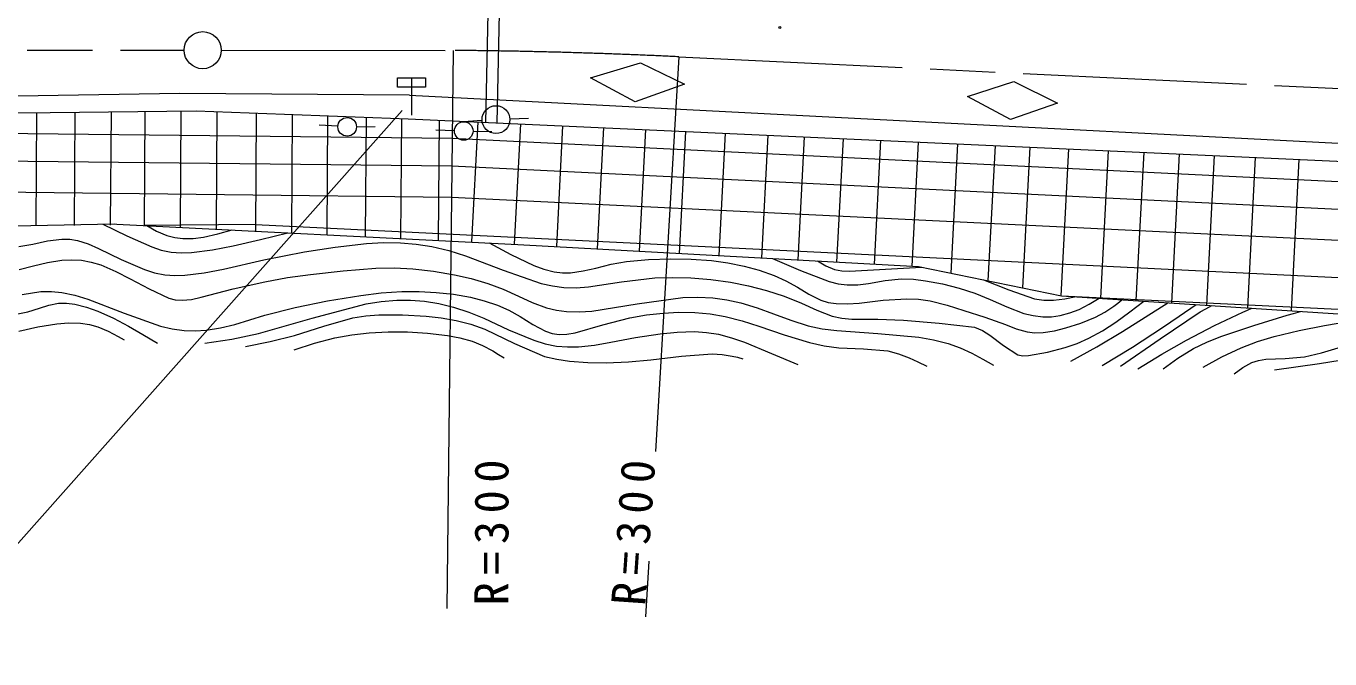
# Model space of a CAD drawing. Units: millimetres, scale not verified. Extents: x 40000 to 680000, y 20000 to 380000.
# Drawn here: x 258738 to 328688, y 260915 to 294870 of the extents above; entities that cross this region are included whole.
import ezdxf

# ---------------------------------------------------------------- set-up
doc = ezdxf.new("R2010")
doc.units = ezdxf.units.MM
doc.header["$LTSCALE"] = 1000
doc.linetypes.add('CHAIN', pattern=[18.5, 12, -1.5, 3.5, -1.5])
doc.layers.add('S-BGD', color=7, linetype='Continuous', lineweight=13)
doc.styles.add('ＭＳ ゴシック', font='')
doc.styles.get('ＭＳ ゴシック').set_extended_font_data('MS Gothic')

msp = doc.modelspace()

# ---------------------------------------------------------------- linework, layer by layer
at = {"layer": 'S-BGD'}
for p, q in [((283409, 289696), (283558, 296814)), ((284009, 289683), (284158, 296802)), ((281653, 293564), (281316, 263613)), ((293753, 293222), (292501, 272038)), ((289013, 292099), (291700, 292891)), ((291700, 292891), (294063, 291760)), ((278662, 292093), (280162, 292093)), ((278662, 291593), (278662, 292093)), ((279412, 292093), (279412, 290098)), ((280162, 292093), (280162, 291593)), ((291417, 290798), (289013, 292099)), ((294063, 291760), (291417, 290798)), ((309240, 291092), (311737, 291888)), ((311737, 291888), (314069, 290735)), ((266987, 291256), (254079, 291051)), ((279305, 291170), (266987, 291256)), ((280162, 291593), (278662, 291593)), ((279305, 291170), (329121, 288579)), ((311544, 289857), (309240, 291092)), ((252796, 260915), (278923, 290332)), ((260030, 290235), (267859, 290329)), ((265109, 290296), (265066, 284175)), ((267043, 290320), (266999, 284076)), ((267859, 290329), (279237, 289901)), ((314069, 290735), (311544, 289857)), ((252810, 290207), (260030, 290235)), ((259303, 290232), (259260, 284151)), ((261363, 290251), (261321, 284170)), ((263300, 290275), (263257, 284193)), ((268979, 290287), (268935, 283978)), ((271083, 290208), (271038, 283871)), ((273019, 290135), (272974, 283773)), ((274911, 290064), (274866, 283677)), ((276979, 289986), (276934, 283572)), ((278872, 289915), (278826, 283475)), ((279237, 289901), (356830, 286353)), ((280894, 289826), (280848, 283373)), ((283198, 289801), (282200, 289731)), ((282971, 289731), (282637, 283293)), ((284695, 289888), (285694, 289934)), ((285266, 289626), (284930, 283166)), ((245008, 289265), (281600, 288849)), ((275468, 289492), (274470, 289552)), ((276467, 289471), (277467, 289489)), ((281718, 289255), (280719, 289285)), ((282718, 289230), (283718, 289210)), ((287523, 289522), (287186, 283041)), ((289710, 289422), (289372, 282920)), ((291971, 289319), (291632, 282795)), ((294122, 289221), (293782, 282676)), ((296240, 289124), (295899, 282559)), ((298531, 289019), (298189, 282432)), ((300480, 288930), (300137, 282324)), ((281600, 288849), (356822, 285181)), ((302568, 288834), (302224, 282209)), ((304585, 288742), (304240, 282097)), ((306600, 288650), (306253, 281986)), ((308705, 288554), (308344, 281614)), ((310721, 288462), (310344, 281206)), ((312581, 288377), (312189, 280830)), ((314663, 288281), (314254, 280405)), ((244907, 287784), (281583, 287368)), ((316794, 288184), (316382, 280266)), ((318697, 288097), (318283, 280141)), ((320597, 288010), (320182, 280017)), ((322479, 287924), (322061, 279893)), ((324678, 287823), (324259, 279749)), ((327023, 287716), (326601, 279596)), ((281583, 287368), (381900, 282476)), ((244794, 286112), (281564, 285694)), ((281564, 285694), (381705, 280811)), ((244475, 283909), (263458, 284256)), ((262850, 284245), (264147, 283607)), ((263258, 284266), (285127, 283155)), ((271041, 284218), (265066, 284175)), ((265211, 284167), (265736, 283870)), ((271041, 284218), (379016, 278953)), ((259106, 283172), (259882, 283340)), ((259882, 283340), (260650, 283444)), ((260650, 283444), (261079, 283432)), ((261079, 283432), (261504, 283359)), ((261504, 283359), (262067, 283182)), ((264147, 283607), (265480, 283019)), ((265736, 283870), (266289, 283627)), ((266289, 283627), (266711, 283519)), ((266711, 283519), (267148, 283469)), ((267148, 283469), (267704, 283477)), ((267704, 283477), (268256, 283544)), ((268256, 283544), (269026, 283715)), ((269026, 283715), (269792, 283934)), ((269848, 283083), (271314, 283417)), ((271314, 283417), (272781, 283783)), ((258358, 283047), (259106, 283172)), ((262067, 283182), (262620, 282944)), ((262620, 282944), (263848, 282349)), ((265480, 283019), (265992, 282847)), ((265992, 282847), (266515, 282735)), ((266515, 282735), (267057, 282695)), ((267057, 282695), (267606, 282716)), ((267606, 282716), (268736, 282870)), ((268736, 282870), (269848, 283083)), ((271490, 282325), (273672, 282759)), ((273672, 282759), (275325, 283014)), ((275325, 283014), (277000, 283210)), ((277000, 283210), (277910, 283258)), ((277910, 283258), (278827, 283246)), ((278827, 283246), (279670, 283171)), ((279670, 283171), (280507, 283035)), ((280507, 283035), (281414, 282823)), ((281414, 282823), (282307, 282551)), ((283574, 283234), (284748, 282613)), ((284748, 282613), (285975, 282033)), ((285127, 283155), (306621, 281965)), ((258374, 281817), (259129, 282002)), ((259129, 282002), (259883, 282184)), ((259883, 282184), (260649, 282307)), ((260649, 282307), (261178, 282336)), ((261178, 282336), (261711, 282303)), ((261711, 282303), (262227, 282210)), ((262227, 282210), (262744, 282054)), ((262744, 282054), (263551, 281711)), ((263848, 282349), (265092, 281813)), ((269324, 281833), (271490, 282325)), ((282307, 282551), (284325, 281780)), ((285975, 282033), (286515, 281826)), ((289307, 281889), (290127, 282092)), ((290127, 282092), (290947, 282234)), ((290947, 282234), (292135, 282341)), ((292135, 282341), (293332, 282389)), ((293332, 282389), (294421, 282367)), ((294421, 282367), (295509, 282285)), ((295509, 282285), (296391, 282166)), ((296391, 282166), (297260, 281988)), ((297260, 281988), (298069, 281769)), ((298782, 282399), (300281, 281756)), ((301192, 282266), (301638, 282011)), ((301638, 282011), (302108, 281812)), ((304849, 281820), (306782, 281933)), ((306621, 281965), (314282, 280403)), ((263551, 281711), (264327, 281315)), ((264327, 281315), (265337, 280770)), ((265092, 281813), (265624, 281639)), ((265624, 281639), (266178, 281523)), ((266178, 281523), (266711, 281481)), ((266711, 281481), (267249, 281500)), ((267249, 281500), (268293, 281637)), ((268293, 281637), (269324, 281833)), ((271540, 281149), (272762, 281377)), ((272762, 281377), (273997, 281547)), ((273997, 281547), (275745, 281741)), ((275745, 281741), (277509, 281877)), ((277509, 281877), (278498, 281891)), ((278498, 281891), (279484, 281844)), ((279484, 281844), (280604, 281717)), ((280604, 281717), (281719, 281531)), ((281719, 281531), (282616, 281327)), ((282616, 281327), (283509, 281063)), ((284325, 281780), (286364, 281067)), ((286515, 281826), (287074, 281677)), ((287074, 281677), (287511, 281624)), ((287511, 281624), (287950, 281631)), ((287950, 281631), (288627, 281729)), ((288627, 281729), (289307, 281889)), ((290685, 281146), (292466, 281358)), ((292466, 281358), (293436, 281388)), ((293436, 281388), (294404, 281358)), ((294404, 281358), (295469, 281275)), ((295469, 281275), (296531, 281132)), ((298069, 281769), (298868, 281489)), ((298868, 281489), (299499, 281208)), ((299499, 281208), (300118, 280866)), ((300281, 281756), (301825, 281160)), ((302108, 281812), (302500, 281732)), ((302500, 281732), (302907, 281712)), ((302907, 281712), (304849, 281820)), ((303935, 281064), (304821, 281216)), ((304821, 281216), (305710, 281307)), ((305710, 281307), (306350, 281285)), ((306350, 281285), (306996, 281203)), ((306996, 281203), (307901, 281035)), ((310111, 281254), (311461, 280719)), ((258520, 280471), (259539, 280635)), ((259539, 280635), (260103, 280634)), ((260103, 280634), (260665, 280573)), ((260665, 280573), (261359, 280427)), ((265337, 280770), (266393, 280270)), ((268136, 280317), (269850, 280767)), ((269850, 280767), (271540, 281149)), ((276695, 280417), (277792, 280551)), ((277792, 280551), (278902, 280626)), ((278902, 280626), (279822, 280631)), ((279822, 280631), (280739, 280577)), ((280739, 280577), (281664, 280478)), ((283509, 281063), (284335, 280748)), ((284335, 280748), (285151, 280373)), ((286364, 281067), (286978, 280926)), ((286978, 280926), (287597, 280845)), ((287597, 280845), (288248, 280829)), ((288248, 280829), (288912, 280874)), ((288912, 280874), (290685, 281146)), ((296531, 281132), (297495, 280938)), ((297495, 280938), (298457, 280683)), ((298457, 280683), (299405, 280370)), ((300118, 280866), (300732, 280490)), ((301825, 281160), (302307, 281039)), ((302307, 281039), (302793, 280978)), ((302793, 280978), (303362, 280991)), ((303362, 280991), (303935, 281064)), ((307901, 281035), (308802, 280807)), ((308802, 280807), (309638, 280532)), ((309638, 280532), (310467, 280195)), ((311461, 280719), (312837, 280239)), ((259464, 279743), (259959, 279899)), ((259959, 279899), (260471, 279997)), ((260471, 279997), (260907, 280003)), ((260907, 280003), (261346, 279948)), ((261346, 279948), (261976, 279791)), ((261359, 280427), (262060, 280217)), ((262060, 280217), (263998, 279466)), ((266393, 280270), (266745, 280186)), ((266745, 280186), (267113, 280162)), ((267113, 280162), (267617, 280208)), ((267617, 280208), (268136, 280317)), ((273168, 279774), (274916, 280123)), ((274083, 279197), (276987, 279970)), ((274916, 280123), (276695, 280417)), ((276987, 279970), (277795, 280097)), ((277795, 280097), (278621, 280166)), ((278621, 280166), (279360, 280166)), ((279360, 280166), (280109, 280107)), ((280109, 280107), (280888, 279978)), ((280888, 279978), (281665, 279789)), ((281664, 280478), (282581, 280320)), ((282581, 280320), (283309, 280135)), ((283309, 280135), (284022, 279892)), ((284022, 279892), (284644, 279619)), ((285151, 280373), (285890, 280033)), ((285890, 280033), (286651, 279751)), ((289095, 279578), (291530, 279973)), ((291530, 279973), (293965, 280306)), ((293965, 280306), (294771, 280325)), ((294771, 280325), (295575, 280284)), ((295575, 280284), (296333, 280186)), ((296333, 280186), (297078, 280029)), ((297078, 280029), (297968, 279761)), ((299405, 280370), (300333, 279999)), ((300333, 279999), (301153, 279628)), ((300732, 280490), (301370, 280171)), ((301370, 280171), (301769, 280047)), ((301769, 280047), (302194, 279979)), ((302194, 279979), (302804, 279963)), ((302804, 279963), (303425, 280009)), ((303425, 280009), (304712, 280157)), ((304712, 280157), (305985, 280243)), ((305985, 280243), (306615, 280216)), ((306615, 280216), (307241, 280128)), ((307241, 280128), (308150, 279897)), ((308150, 279897), (309051, 279606)), ((310467, 280195), (311361, 279798)), ((311361, 279798), (312275, 279457)), ((312837, 280239), (313344, 280170)), ((313344, 280170), (313856, 280161)), ((313856, 280161), (314461, 280228)), ((314282, 280403), (336967, 278916)), ((314282, 280403), (370837, 277674)), ((314461, 280228), (315067, 280352)), ((315229, 279670), (315778, 279953)), ((315778, 279953), (316303, 280271)), ((316612, 279517), (317090, 279834)), ((317090, 279834), (317309, 280006)), ((317309, 280006), (317532, 280190)), ((317954, 279536), (318701, 280114)), ((318772, 279255), (319997, 280029)), ((320608, 279305), (321510, 279930)), ((322038, 279701), (322361, 279874)), ((258199, 279405), (258833, 279543)), ((258833, 279543), (259464, 279743)), ((261976, 279791), (262593, 279574)), ((262593, 279574), (263423, 279202)), ((263423, 279202), (264225, 278776)), ((263998, 279466), (265946, 278776)), ((269932, 278865), (271550, 279351)), ((271207, 278369), (274083, 279197)), ((271550, 279351), (273168, 279774)), ((274706, 278772), (276277, 279218)), ((276277, 279218), (276962, 279328)), ((276962, 279328), (277667, 279381)), ((277667, 279381), (278933, 279378)), ((278933, 279378), (280204, 279314)), ((280204, 279314), (281016, 279225)), ((281016, 279225), (281818, 279076)), ((281665, 279789), (282491, 279520)), ((282491, 279520), (283298, 279194)), ((283298, 279194), (284616, 278578)), ((284644, 279619), (285248, 279288)), ((285248, 279288), (285925, 278862)), ((286651, 279751), (287187, 279620)), ((287187, 279620), (287737, 279549)), ((287737, 279549), (288409, 279533)), ((288409, 279533), (289095, 279578)), ((289674, 278846), (291129, 279217)), ((291129, 279217), (292017, 279372)), ((292017, 279372), (292919, 279468)), ((292919, 279468), (293764, 279514)), ((293764, 279514), (294625, 279500)), ((294625, 279500), (295434, 279424)), ((295434, 279424), (296235, 279287)), ((296235, 279287), (297148, 279058)), ((297968, 279761), (298841, 279434)), ((298841, 279434), (299759, 279085)), ((301153, 279628), (301991, 279314)), ((301991, 279314), (302510, 279201)), ((302510, 279201), (303041, 279148)), ((303041, 279148), (304430, 279147)), ((304430, 279147), (305816, 279086)), ((309051, 279606), (310173, 279259)), ((310173, 279259), (311281, 278852)), ((312275, 279457), (312770, 279337)), ((312770, 279337), (313286, 279275)), ((313286, 279275), (313755, 279278)), ((313755, 279278), (314220, 279341)), ((314220, 279341), (314733, 279477)), ((314733, 279477), (315229, 279670)), ((315321, 278936), (316103, 279251)), ((316103, 279251), (316612, 279517)), ((317197, 278985), (317954, 279536)), ((317557, 278484), (318772, 279255)), ((319577, 278098), (321726, 279530)), ((319709, 278692), (320608, 279305)), ((321726, 279530), (322038, 279701)), ((322488, 278797), (324021, 279521)), ((324021, 279521), (324257, 279625)), ((324257, 279625), (324503, 279733)), ((324602, 278813), (326387, 279352)), ((326387, 279352), (326742, 279456)), ((326742, 279456), (327106, 279563)), ((258355, 278499), (259375, 278730)), ((259375, 278730), (260381, 278898)), ((260381, 278898), (261016, 278943)), ((261016, 278943), (261657, 278929)), ((261657, 278929), (262134, 278864)), ((262134, 278864), (262593, 278742)), ((262593, 278742), (263149, 278506)), ((263149, 278506), (263685, 278214)), ((264225, 278776), (265003, 278327)), ((265946, 278776), (266577, 278627)), ((266577, 278627), (267219, 278538)), ((267219, 278538), (267804, 278516)), ((267804, 278516), (268401, 278554)), ((268401, 278554), (269166, 278679)), ((269166, 278679), (269932, 278865)), ((273141, 278265), (274706, 278772)), ((276211, 278305), (277136, 278413)), ((277136, 278413), (278165, 278469)), ((278165, 278469), (279194, 278464)), ((279194, 278464), (280273, 278399)), ((280273, 278399), (281352, 278273)), ((281818, 279076), (282590, 278871)), ((282590, 278871), (283355, 278605)), ((283355, 278605), (284946, 277846)), ((284616, 278578), (285972, 278012)), ((285925, 278862), (286613, 278499)), ((286613, 278499), (286966, 278383)), ((287752, 278335), (288194, 278406)), ((288194, 278406), (289674, 278846)), ((292751, 278357), (293667, 278446)), ((293667, 278446), (294601, 278476)), ((294601, 278476), (295239, 278438)), ((295239, 278438), (295877, 278339)), ((297148, 279058), (298052, 278768)), ((298052, 278768), (299403, 278298)), ((299759, 279085), (300691, 278795)), ((300691, 278795), (301451, 278634)), ((301451, 278634), (302234, 278530)), ((302234, 278530), (304431, 278383)), ((305816, 279086), (307720, 278928)), ((307720, 278928), (309627, 278707)), ((309627, 278707), (310049, 278528)), ((310049, 278528), (310450, 278293)), ((311281, 278852), (311849, 278627)), ((311849, 278627), (312437, 278458)), ((312437, 278458), (312865, 278410)), ((312865, 278410), (313299, 278423)), ((313299, 278423), (313906, 278519)), ((313906, 278519), (314512, 278675)), ((314512, 278675), (315321, 278936)), ((315749, 278117), (316488, 278525)), ((316188, 277661), (317557, 278484)), ((316488, 278525), (317197, 278985)), ((318103, 277651), (319709, 278692)), ((320989, 278022), (322488, 278797)), ((322833, 278217), (324602, 278813)), ((325699, 278214), (327033, 278540)), ((327033, 278540), (328389, 278809)), ((328389, 278809), (329857, 279059)), ((263685, 278214), (263841, 278121)), ((263841, 278121), (263997, 278028)), ((265003, 278327), (265783, 277859)), ((268334, 277849), (269772, 278079)), ((269772, 278079), (271207, 278369)), ((270510, 277675), (271832, 277941)), ((271832, 277941), (273141, 278265)), ((273121, 277501), (274205, 277849)), ((274205, 277849), (275305, 278139)), ((275305, 278139), (276211, 278305)), ((281352, 278273), (282012, 278147)), ((282012, 278147), (282662, 277962)), ((282662, 277962), (283230, 277728)), ((283230, 277728), (283776, 277439)), ((284946, 277846), (286549, 277148)), ((285972, 278012), (286579, 277828)), ((286579, 277828), (287195, 277704)), ((286966, 278383), (287330, 278327)), ((287195, 277704), (287777, 277652)), ((287330, 278327), (287752, 278335)), ((288372, 277660), (289239, 277755)), ((289239, 277755), (290105, 277911)), ((290105, 277911), (291431, 278165)), ((291431, 278165), (292751, 278357)), ((295877, 278339), (296589, 278151)), ((296589, 278151), (297287, 277903)), ((297287, 277903), (298725, 277307)), ((299403, 278298), (300773, 277886)), ((300773, 277886), (301553, 277714)), ((301553, 277714), (302344, 277601)), ((304431, 278383), (306628, 278177)), ((306628, 278177), (307418, 278035)), ((307418, 278035), (308203, 277833)), ((308203, 277833), (308851, 277604)), ((310450, 278293), (311184, 277736)), ((311184, 277736), (311940, 277238)), ((314491, 277618), (315123, 277836)), ((315123, 277836), (315749, 278117)), ((317460, 276615), (319577, 278098)), ((319670, 277275), (320989, 278022)), ((321365, 277562), (322081, 277914)), ((322081, 277914), (322833, 278217)), ((323924, 277606), (324801, 277938)), ((324801, 277938), (325699, 278214)), ((283776, 277439), (284086, 277255)), ((284086, 277255), (284394, 277066)), ((286549, 277148), (287209, 276990)), ((287777, 277652), (288372, 277660)), ((292262, 276971), (293896, 277155)), ((293896, 277155), (295555, 277281)), ((295555, 277281), (296091, 277252)), ((296091, 277252), (296619, 277163)), ((296619, 277163), (296900, 277097)), ((296900, 277097), (297191, 277022)), ((298725, 277307), (300150, 276718)), ((302344, 277601), (303667, 277550)), ((303667, 277550), (304970, 277440)), ((304970, 277440), (305541, 277284)), ((305541, 277284), (306108, 277066)), ((306108, 277066), (306586, 276849)), ((308851, 277604), (309485, 277315)), ((309485, 277315), (310068, 277006)), ((310068, 277006), (310643, 276679)), ((311940, 277238), (312214, 277186)), ((312214, 277186), (312514, 277194)), ((312514, 277194), (313529, 277381)), ((313529, 277381), (314491, 277618)), ((314787, 276889), (316188, 277661)), ((316463, 276661), (318103, 277651)), ((318385, 276477), (319670, 277275)), ((319739, 276477), (320537, 277046)), ((320537, 277046), (321365, 277562)), ((321879, 276571), (322889, 277117)), ((322889, 277117), (323924, 277606)), ((325249, 276997), (326289, 277030)), ((326289, 277030), (327322, 277125)), ((327322, 277125), (328234, 277340)), ((328120, 276757), (330510, 277149)), ((328234, 277340), (329133, 277614)), ((287209, 276990), (287884, 276891)), ((287884, 276891), (288875, 276815)), ((288875, 276815), (289865, 276798)), ((289865, 276798), (291061, 276854)), ((291061, 276854), (292262, 276971)), ((306586, 276849), (307070, 276614)), ((323547, 276218), (324011, 276544)), ((324011, 276544), (324494, 276811)), ((324494, 276811), (324862, 276933)), ((324862, 276933), (325249, 276997)), ((325723, 276425), (328120, 276757)), ((292154, 266168), (291977, 263176))]:
    msp.add_line(p, q, dxfattribs=at)
at = {"layer": 'S-BGD', "linetype": 'CHAIN'}
for p, q in [((245301, 293596), (267216, 293577)), ((269216, 293575), (281653, 293564)), ((293753, 293222), (367039, 289701))]:
    msp.add_line(p, q, dxfattribs=at)
at = {"layer": 'S-BGD'}
for centre, radius in [((268216, 293576), 995), ((299179, 294789), 49.7), ((283946, 289853), 746), ((275967, 289463), 498), ((282218, 289240), 498)]:
    msp.add_circle(centre, radius, dxfattribs=at)
at = {"layer": 'S-BGD', "linetype": 'CHAIN'}
msp.add_arc((279214, -6426), 300000, 87.22214, 89.53424, dxfattribs=at)

# ---------------------------------------------------------------- texts
at = {"layer": 'S-BGD', "char_height": 1833, "attachment_point": 7, "style": 'ＭＳ ゴシック'}
for insert, rotation in [((284647, 263784), 90), ((291983, 263720), 86)]:
    msp.add_mtext('\\T1.32;R=300', dxfattribs=dict(at, insert=insert, rotation=rotation))

doc.saveas('drawing.dxf')
